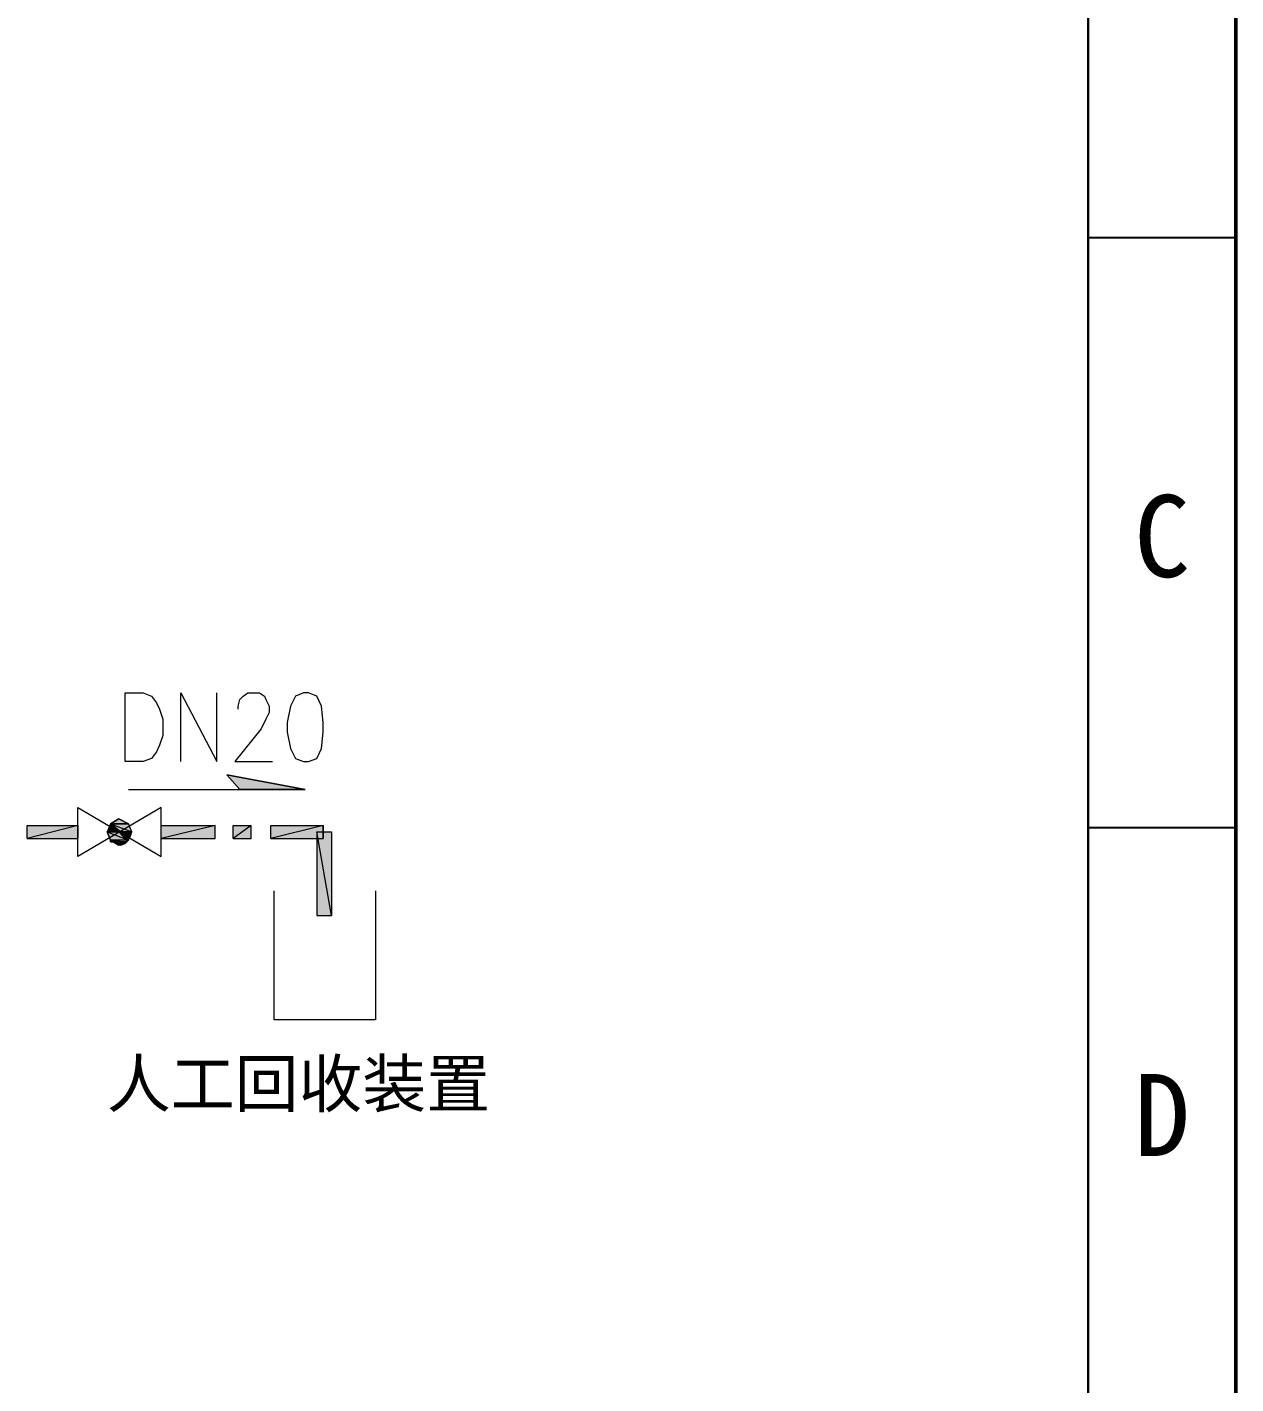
# Model space of a CAD drawing. Extents: x 2439 to 2860, y 496 to 788.
# Drawn here: x 2808.7 to 2860.3, y 682.4 to 740.4 of the extents above; entities that cross this region are included whole.
import ezdxf

# ---------------------------------------------------------------- set-up
doc = ezdxf.new("R2010")
doc.units = 0
doc.header["$LTSCALE"] = 15
doc.header["$MEASUREMENT"] = 0
doc.layers.get('0').update_dxf_attribs({"linetype": 'CONTINUOUS'})
doc.layers.add('TK3', color=7, linetype='CONTINUOUS')
doc.styles.add('HZ2', font='txt.shx', dxfattribs={"height": 2})
doc.styles.add('样式 3 3.5', font='', dxfattribs={"height": 3.5})
doc.styles.get('样式 3 3.5').set_extended_font_data('FangSong_GB2312')

msp = doc.modelspace()

# ---------------------------------------------------------------- hatches: boundary and pattern name
h = msp.add_hatch(color=0)
edge = h.paths.add_edge_path(flags=0)
edge.add_spline(control_points=[(2817.245, 708.456), (2817.245, 708.456), (2817.803, 707.827), (2817.803, 707.827), (2817.803, 707.827), (2820.597, 707.827), (2820.597, 707.827), (2820.597, 707.827), (2817.245, 708.456), (2817.245, 708.456)], knot_values=[0, 0, 0, 0, 1, 1, 1, 2, 2, 2, 3, 3, 3, 3], degree=3, periodic=0)
edge = h.paths.add_edge_path(flags=0)
edge.add_spline(control_points=[(2817.803, 707.827), (2817.803, 707.827), (2820.597, 707.827), (2820.597, 707.827), (2820.597, 707.827), (2820.597, 707.827), (2820.597, 707.827), (2820.597, 707.827), (2817.803, 707.827), (2817.803, 707.827)], knot_values=[0, 0, 0, 0, 1, 1, 1, 2, 2, 2, 3, 3, 3, 3], degree=3, periodic=0)
h = msp.add_hatch(color=0)
edge = h.paths.add_edge_path(flags=0)
edge.add_spline(control_points=[(2812.634, 706.57), (2812.634, 706.57), (2812.285, 706.361), (2812.285, 706.361), (2812.285, 706.361), (2813.054, 706.361), (2813.054, 706.361), (2813.054, 706.361), (2812.634, 706.57), (2812.634, 706.57)], knot_values=[0, 0, 0, 0, 1, 1, 1, 2, 2, 2, 3, 3, 3, 3], degree=3, periodic=0)
edge = h.paths.add_edge_path(flags=0)
edge.add_spline(control_points=[(2812.285, 706.361), (2812.285, 706.361), (2813.054, 706.361), (2813.054, 706.361), (2813.054, 706.361), (2813.054, 706.361), (2813.054, 706.361), (2813.054, 706.361), (2812.285, 706.361), (2812.285, 706.361)], knot_values=[0, 0, 0, 0, 1, 1, 1, 2, 2, 2, 3, 3, 3, 3], degree=3, periodic=0)
edge = h.paths.add_edge_path(flags=0)
edge.add_spline(control_points=[(2813.054, 706.361), (2813.054, 706.361), (2813.054, 706.361), (2813.054, 706.361), (2813.054, 706.361), (2812.285, 706.361), (2812.285, 706.361), (2812.285, 706.361), (2813.054, 706.361), (2813.054, 706.361)], knot_values=[0, 0, 0, 0, 1, 1, 1, 2, 2, 2, 3, 3, 3, 3], degree=3, periodic=0)
h = msp.add_hatch(color=0)
edge = h.paths.add_edge_path(flags=0)
edge.add_spline(control_points=[(2808.723, 706.291), (2808.723, 706.291), (2808.723, 705.732), (2808.723, 705.732), (2808.723, 705.732), (2810.888, 706.291), (2810.888, 706.291), (2810.888, 706.291), (2808.723, 706.291), (2808.723, 706.291)], knot_values=[0, 0, 0, 0, 1, 1, 1, 2, 2, 2, 3, 3, 3, 3], degree=3, periodic=0)
edge = h.paths.add_edge_path(flags=0)
edge.add_spline(control_points=[(2808.723, 705.732), (2808.723, 705.732), (2810.888, 706.291), (2810.888, 706.291), (2810.888, 706.291), (2810.888, 705.732), (2810.888, 705.732), (2810.888, 705.732), (2808.723, 705.732), (2808.723, 705.732)], knot_values=[0, 0, 0, 0, 1, 1, 1, 2, 2, 2, 3, 3, 3, 3], degree=3, periodic=0)
h = msp.add_hatch(color=0)
h.dxf.hatch_style = 2
h.paths.add_polyline_path([(2812.285, 706.361), (2812.145, 706.011), (2812.704, 706.011)])
h = msp.add_hatch(color=0)
edge = h.paths.add_edge_path(flags=0)
edge.add_spline(control_points=[(2812.285, 705.662), (2812.285, 705.662), (2813.054, 705.662), (2813.054, 705.662), (2813.054, 705.662), (2812.145, 706.011), (2812.145, 706.011), (2812.145, 706.011), (2812.285, 705.662), (2812.285, 705.662)], knot_values=[0, 0, 0, 0, 1, 1, 1, 2, 2, 2, 3, 3, 3, 3], degree=3, periodic=0)
edge = h.paths.add_edge_path(flags=0)
edge.add_spline(control_points=[(2813.054, 705.662), (2813.054, 705.662), (2812.145, 706.011), (2812.145, 706.011), (2812.145, 706.011), (2812.704, 706.011), (2812.704, 706.011), (2812.704, 706.011), (2813.054, 705.662), (2813.054, 705.662)], knot_values=[0, 0, 0, 0, 1, 1, 1, 2, 2, 2, 3, 3, 3, 3], degree=3, periodic=0)
h = msp.add_hatch(color=0)
edge = h.paths.add_edge_path(flags=0)
edge.add_spline(control_points=[(2812.634, 706.011), (2812.634, 706.011), (2813.193, 706.011), (2813.193, 706.011), (2813.193, 706.011), (2812.285, 706.361), (2812.285, 706.361), (2812.285, 706.361), (2812.634, 706.011), (2812.634, 706.011)], knot_values=[0, 0, 0, 0, 1, 1, 1, 2, 2, 2, 3, 3, 3, 3], degree=3, periodic=0)
edge = h.paths.add_edge_path(flags=0)
edge.add_spline(control_points=[(2813.193, 706.011), (2813.193, 706.011), (2812.285, 706.361), (2812.285, 706.361), (2812.285, 706.361), (2813.054, 706.361), (2813.054, 706.361), (2813.054, 706.361), (2813.193, 706.011), (2813.193, 706.011)], knot_values=[0, 0, 0, 0, 1, 1, 1, 2, 2, 2, 3, 3, 3, 3], degree=3, periodic=0)
h = msp.add_hatch(color=0)
edge = h.paths.add_edge_path(flags=0)
edge.add_spline(control_points=[(2813.054, 705.662), (2813.054, 705.662), (2812.844, 705.802), (2812.844, 705.802), (2812.844, 705.802), (2813.123, 705.802), (2813.123, 705.802), (2813.123, 705.802), (2813.054, 705.662), (2813.054, 705.662)], knot_values=[0, 0, 0, 0, 1, 1, 1, 2, 2, 2, 3, 3, 3, 3], degree=3, periodic=0)
edge = h.paths.add_edge_path(flags=0)
edge.add_spline(control_points=[(2812.844, 705.802), (2812.844, 705.802), (2813.123, 705.802), (2813.123, 705.802), (2813.123, 705.802), (2812.634, 706.011), (2812.634, 706.011), (2812.634, 706.011), (2812.844, 705.802), (2812.844, 705.802)], knot_values=[0, 0, 0, 0, 1, 1, 1, 2, 2, 2, 3, 3, 3, 3], degree=3, periodic=0)
edge = h.paths.add_edge_path(flags=0)
edge.add_spline(control_points=[(2813.123, 705.802), (2813.123, 705.802), (2812.634, 706.011), (2812.634, 706.011), (2812.634, 706.011), (2813.193, 706.011), (2813.193, 706.011), (2813.193, 706.011), (2813.123, 705.802), (2813.123, 705.802)], knot_values=[0, 0, 0, 0, 1, 1, 1, 2, 2, 2, 3, 3, 3, 3], degree=3, periodic=0)
h = msp.add_hatch(color=0)
edge = h.paths.add_edge_path(flags=0)
edge.add_spline(control_points=[(2814.451, 706.291), (2814.451, 706.291), (2814.451, 705.732), (2814.451, 705.732), (2814.451, 705.732), (2816.756, 706.291), (2816.756, 706.291), (2816.756, 706.291), (2814.451, 706.291), (2814.451, 706.291)], knot_values=[0, 0, 0, 0, 1, 1, 1, 2, 2, 2, 3, 3, 3, 3], degree=3, periodic=0)
edge = h.paths.add_edge_path(flags=0)
edge.add_spline(control_points=[(2814.451, 705.732), (2814.451, 705.732), (2816.756, 706.291), (2816.756, 706.291), (2816.756, 706.291), (2816.756, 705.732), (2816.756, 705.732), (2816.756, 705.732), (2814.451, 705.732), (2814.451, 705.732)], knot_values=[0, 0, 0, 0, 1, 1, 1, 2, 2, 2, 3, 3, 3, 3], degree=3, periodic=0)
h = msp.add_hatch(color=0)
edge = h.paths.add_edge_path(flags=0)
edge.add_spline(control_points=[(2817.524, 706.291), (2817.524, 706.291), (2817.524, 705.732), (2817.524, 705.732), (2817.524, 705.732), (2818.292, 706.291), (2818.292, 706.291), (2818.292, 706.291), (2817.524, 706.291), (2817.524, 706.291)], knot_values=[0, 0, 0, 0, 1, 1, 1, 2, 2, 2, 3, 3, 3, 3], degree=3, periodic=0)
edge = h.paths.add_edge_path(flags=0)
edge.add_spline(control_points=[(2817.524, 705.732), (2817.524, 705.732), (2818.292, 706.291), (2818.292, 706.291), (2818.292, 706.291), (2818.292, 705.732), (2818.292, 705.732), (2818.292, 705.732), (2817.524, 705.732), (2817.524, 705.732)], knot_values=[0, 0, 0, 0, 1, 1, 1, 2, 2, 2, 3, 3, 3, 3], degree=3, periodic=0)
h = msp.add_hatch(color=0)
edge = h.paths.add_edge_path(flags=0)
edge.add_spline(control_points=[(2819.13, 706.291), (2819.13, 706.291), (2819.13, 705.732), (2819.13, 705.732), (2819.13, 705.732), (2821.366, 706.291), (2821.366, 706.291), (2821.366, 706.291), (2819.13, 706.291), (2819.13, 706.291)], knot_values=[0, 0, 0, 0, 1, 1, 1, 2, 2, 2, 3, 3, 3, 3], degree=3, periodic=0)
edge = h.paths.add_edge_path(flags=0)
edge.add_spline(control_points=[(2819.13, 705.732), (2819.13, 705.732), (2821.366, 706.291), (2821.366, 706.291), (2821.366, 706.291), (2821.366, 705.732), (2821.366, 705.732), (2821.366, 705.732), (2819.13, 705.732), (2819.13, 705.732)], knot_values=[0, 0, 0, 0, 1, 1, 1, 2, 2, 2, 3, 3, 3, 3], degree=3, periodic=0)
h = msp.add_hatch(color=0)
edge = h.paths.add_edge_path(flags=0)
edge.add_spline(control_points=[(2821.715, 706.011), (2821.715, 706.011), (2821.086, 706.011), (2821.086, 706.011), (2821.086, 706.011), (2821.715, 702.449), (2821.715, 702.449), (2821.715, 702.449), (2821.715, 706.011), (2821.715, 706.011)], knot_values=[0, 0, 0, 0, 1, 1, 1, 2, 2, 2, 3, 3, 3, 3], degree=3, periodic=0)
edge = h.paths.add_edge_path(flags=0)
edge.add_spline(control_points=[(2821.086, 706.011), (2821.086, 706.011), (2821.715, 702.449), (2821.715, 702.449), (2821.715, 702.449), (2821.086, 702.449), (2821.086, 702.449), (2821.086, 702.449), (2821.086, 706.011), (2821.086, 706.011)], knot_values=[0, 0, 0, 0, 1, 1, 1, 2, 2, 2, 3, 3, 3, 3], degree=3, periodic=0)
h = msp.add_hatch(color=0)
edge = h.paths.add_edge_path(flags=0)
edge.add_spline(control_points=[(2812.285, 705.592), (2812.285, 705.592), (2812.984, 705.592), (2812.984, 705.592), (2812.984, 705.592), (2812.285, 705.662), (2812.285, 705.662), (2812.285, 705.662), (2812.285, 705.592), (2812.285, 705.592)], knot_values=[0, 0, 0, 0, 1, 1, 1, 2, 2, 2, 3, 3, 3, 3], degree=3, periodic=0)
edge = h.paths.add_edge_path(flags=0)
edge.add_spline(control_points=[(2812.984, 705.592), (2812.984, 705.592), (2812.285, 705.662), (2812.285, 705.662), (2812.285, 705.662), (2813.054, 705.662), (2813.054, 705.662), (2813.054, 705.662), (2812.984, 705.592), (2812.984, 705.592)], knot_values=[0, 0, 0, 0, 1, 1, 1, 2, 2, 2, 3, 3, 3, 3], degree=3, periodic=0)
h = msp.add_hatch(color=0)
edge = h.paths.add_edge_path(flags=0)
edge.add_spline(control_points=[(2812.704, 705.453), (2812.704, 705.453), (2812.565, 705.522), (2812.565, 705.522), (2812.565, 705.522), (2812.914, 705.522), (2812.914, 705.522), (2812.914, 705.522), (2812.704, 705.453), (2812.704, 705.453)], knot_values=[0, 0, 0, 0, 1, 1, 1, 2, 2, 2, 3, 3, 3, 3], degree=3, periodic=0)
edge = h.paths.add_edge_path(flags=0)
edge.add_spline(control_points=[(2812.565, 705.522), (2812.565, 705.522), (2812.914, 705.522), (2812.914, 705.522), (2812.914, 705.522), (2812.285, 705.592), (2812.285, 705.592), (2812.285, 705.592), (2812.565, 705.522), (2812.565, 705.522)], knot_values=[0, 0, 0, 0, 1, 1, 1, 2, 2, 2, 3, 3, 3, 3], degree=3, periodic=0)
edge = h.paths.add_edge_path(flags=0)
edge.add_spline(control_points=[(2812.914, 705.522), (2812.914, 705.522), (2812.285, 705.592), (2812.285, 705.592), (2812.285, 705.592), (2812.984, 705.592), (2812.984, 705.592), (2812.984, 705.592), (2812.914, 705.522), (2812.914, 705.522)], knot_values=[0, 0, 0, 0, 1, 1, 1, 2, 2, 2, 3, 3, 3, 3], degree=3, periodic=0)

# ---------------------------------------------------------------- linework, layer by layer
at = {"color": 0, "lineweight": 50}
msp.add_line((2860.335, 788.235), (2860.335, 495.915), dxfattribs=at)
at = {"color": 0, "lineweight": 30}
msp.add_line((2854.035, 781.935), (2854.035, 502.215), dxfattribs=at)
at = {"color": 0}
for p, q in [((2860.335, 731.394), (2854.035, 731.394)), ((2860.335, 706.194), (2854.035, 706.194))]:
    msp.add_line(p, q, dxfattribs=at)
at = {"color": 0, "lineweight": 5}
for points in [[(2812.914, 709.015), (2812.914, 711.949), (2813.682, 711.949), (2814.031, 711.809), (2814.241, 711.529), (2814.381, 711.25), (2814.52, 710.831), (2814.52, 710.132), (2814.381, 709.713), (2814.241, 709.434), (2814.031, 709.155), (2813.682, 709.015), (2812.914, 709.015)], [(2815.289, 709.015), (2815.289, 711.949), (2816.825, 709.015), (2816.825, 711.949)], [(2817.733, 711.25), (2817.733, 711.39), (2817.803, 711.669), (2817.943, 711.809), (2818.153, 711.949), (2818.642, 711.949), (2818.851, 711.809), (2818.921, 711.669), (2819.061, 711.39), (2819.061, 711.11), (2818.921, 710.831), (2818.711, 710.412), (2817.594, 709.015), (2819.2, 709.015)], [(2820.527, 711.949), (2820.178, 711.809), (2819.969, 711.39), (2819.829, 710.691), (2819.829, 710.272), (2819.969, 709.574), (2820.178, 709.155), (2820.527, 709.015), (2820.737, 709.015), (2821.086, 709.155), (2821.296, 709.574), (2821.366, 710.272), (2821.366, 710.691), (2821.296, 711.39), (2821.086, 711.809), (2820.737, 711.949), (2820.527, 711.949)], [(2820.597, 707.827), (2817.245, 708.456)], [(2813.054, 707.827), (2820.597, 707.827)], [(2814.451, 707.059), (2810.888, 704.964), (2810.888, 707.059), (2814.451, 704.964), (2814.451, 707.059)], [(2813.193, 706.011), (2813.054, 706.361), (2812.634, 706.57), (2812.285, 706.361), (2812.145, 706.011), (2812.285, 705.662), (2812.634, 705.453), (2813.054, 705.662), (2813.193, 706.011)], [(2810.888, 706.291), (2810.888, 705.732)], [(2812.285, 706.361), (2812.145, 706.011), (2812.704, 706.011), (2812.285, 706.361)], [(2821.366, 706.291), (2821.366, 705.732)], [(2823.601, 703.497), (2823.601, 697.979), (2819.27, 697.979), (2819.27, 703.497)]]:
    msp.add_lwpolyline(points, dxfattribs=at)
for points in [[(2817.245, 708.456), (2817.245, 708.456), (2817.803, 707.827), (2817.803, 707.827), (2817.803, 707.827), (2820.597, 707.827), (2820.597, 707.827), (2820.597, 707.827), (2817.245, 708.456), (2817.245, 708.456)], [(2817.803, 707.827), (2817.803, 707.827), (2820.597, 707.827), (2820.597, 707.827), (2820.597, 707.827), (2820.597, 707.827), (2820.597, 707.827), (2820.597, 707.827), (2817.803, 707.827), (2817.803, 707.827)], [(2812.634, 706.57), (2812.634, 706.57), (2812.285, 706.361), (2812.285, 706.361), (2812.285, 706.361), (2813.054, 706.361), (2813.054, 706.361), (2813.054, 706.361), (2812.634, 706.57), (2812.634, 706.57)], [(2808.723, 706.291), (2808.723, 706.291), (2808.723, 705.732), (2808.723, 705.732), (2808.723, 705.732), (2810.888, 706.291), (2810.888, 706.291), (2810.888, 706.291), (2808.723, 706.291), (2808.723, 706.291)], [(2808.723, 705.732), (2808.723, 705.732), (2810.888, 706.291), (2810.888, 706.291), (2810.888, 706.291), (2810.888, 705.732), (2810.888, 705.732), (2810.888, 705.732), (2808.723, 705.732), (2808.723, 705.732)], [(2812.285, 705.662), (2812.285, 705.662), (2813.054, 705.662), (2813.054, 705.662), (2813.054, 705.662), (2812.145, 706.011), (2812.145, 706.011), (2812.145, 706.011), (2812.285, 705.662), (2812.285, 705.662)], [(2813.054, 705.662), (2813.054, 705.662), (2812.145, 706.011), (2812.145, 706.011), (2812.145, 706.011), (2812.704, 706.011), (2812.704, 706.011), (2812.704, 706.011), (2813.054, 705.662), (2813.054, 705.662)], [(2812.285, 706.361), (2812.285, 706.361), (2813.054, 706.361), (2813.054, 706.361), (2813.054, 706.361), (2813.054, 706.361), (2813.054, 706.361), (2813.054, 706.361), (2812.285, 706.361), (2812.285, 706.361)], [(2813.054, 706.361), (2813.054, 706.361), (2813.054, 706.361), (2813.054, 706.361), (2813.054, 706.361), (2812.285, 706.361), (2812.285, 706.361), (2812.285, 706.361), (2813.054, 706.361), (2813.054, 706.361)], [(2812.634, 706.011), (2812.634, 706.011), (2813.193, 706.011), (2813.193, 706.011), (2813.193, 706.011), (2812.285, 706.361), (2812.285, 706.361), (2812.285, 706.361), (2812.634, 706.011), (2812.634, 706.011)], [(2813.193, 706.011), (2813.193, 706.011), (2812.285, 706.361), (2812.285, 706.361), (2812.285, 706.361), (2813.054, 706.361), (2813.054, 706.361), (2813.054, 706.361), (2813.193, 706.011), (2813.193, 706.011)], [(2812.844, 705.802), (2812.844, 705.802), (2813.123, 705.802), (2813.123, 705.802), (2813.123, 705.802), (2812.634, 706.011), (2812.634, 706.011), (2812.634, 706.011), (2812.844, 705.802), (2812.844, 705.802)], [(2813.123, 705.802), (2813.123, 705.802), (2812.634, 706.011), (2812.634, 706.011), (2812.634, 706.011), (2813.193, 706.011), (2813.193, 706.011), (2813.193, 706.011), (2813.123, 705.802), (2813.123, 705.802)], [(2814.451, 706.291), (2814.451, 706.291), (2814.451, 705.732), (2814.451, 705.732), (2814.451, 705.732), (2816.756, 706.291), (2816.756, 706.291), (2816.756, 706.291), (2814.451, 706.291), (2814.451, 706.291)], [(2814.451, 705.732), (2814.451, 705.732), (2816.756, 706.291), (2816.756, 706.291), (2816.756, 706.291), (2816.756, 705.732), (2816.756, 705.732), (2816.756, 705.732), (2814.451, 705.732), (2814.451, 705.732)], [(2817.524, 706.291), (2817.524, 706.291), (2817.524, 705.732), (2817.524, 705.732), (2817.524, 705.732), (2818.292, 706.291), (2818.292, 706.291), (2818.292, 706.291), (2817.524, 706.291), (2817.524, 706.291)], [(2817.524, 705.732), (2817.524, 705.732), (2818.292, 706.291), (2818.292, 706.291), (2818.292, 706.291), (2818.292, 705.732), (2818.292, 705.732), (2818.292, 705.732), (2817.524, 705.732), (2817.524, 705.732)], [(2819.13, 706.291), (2819.13, 706.291), (2819.13, 705.732), (2819.13, 705.732), (2819.13, 705.732), (2821.366, 706.291), (2821.366, 706.291), (2821.366, 706.291), (2819.13, 706.291), (2819.13, 706.291)], [(2819.13, 705.732), (2819.13, 705.732), (2821.366, 706.291), (2821.366, 706.291), (2821.366, 706.291), (2821.366, 705.732), (2821.366, 705.732), (2821.366, 705.732), (2819.13, 705.732), (2819.13, 705.732)], [(2821.715, 706.011), (2821.715, 706.011), (2821.086, 706.011), (2821.086, 706.011), (2821.086, 706.011), (2821.715, 702.449), (2821.715, 702.449), (2821.715, 702.449), (2821.715, 706.011), (2821.715, 706.011)], [(2821.086, 706.011), (2821.086, 706.011), (2821.715, 702.449), (2821.715, 702.449), (2821.715, 702.449), (2821.086, 702.449), (2821.086, 702.449), (2821.086, 702.449), (2821.086, 706.011), (2821.086, 706.011)], [(2812.285, 705.592), (2812.285, 705.592), (2812.984, 705.592), (2812.984, 705.592), (2812.984, 705.592), (2812.285, 705.662), (2812.285, 705.662), (2812.285, 705.662), (2812.285, 705.592), (2812.285, 705.592)], [(2812.984, 705.592), (2812.984, 705.592), (2812.285, 705.662), (2812.285, 705.662), (2812.285, 705.662), (2813.054, 705.662), (2813.054, 705.662), (2813.054, 705.662), (2812.984, 705.592), (2812.984, 705.592)], [(2812.565, 705.522), (2812.565, 705.522), (2812.914, 705.522), (2812.914, 705.522), (2812.914, 705.522), (2812.285, 705.592), (2812.285, 705.592), (2812.285, 705.592), (2812.565, 705.522), (2812.565, 705.522)], [(2812.914, 705.522), (2812.914, 705.522), (2812.285, 705.592), (2812.285, 705.592), (2812.285, 705.592), (2812.984, 705.592), (2812.984, 705.592), (2812.984, 705.592), (2812.914, 705.522), (2812.914, 705.522)], [(2812.704, 705.453), (2812.704, 705.453), (2812.565, 705.522), (2812.565, 705.522), (2812.565, 705.522), (2812.914, 705.522), (2812.914, 705.522), (2812.914, 705.522), (2812.704, 705.453), (2812.704, 705.453)], [(2813.054, 705.662), (2813.054, 705.662), (2812.844, 705.802), (2812.844, 705.802), (2812.844, 705.802), (2813.123, 705.802), (2813.123, 705.802), (2813.123, 705.802), (2813.054, 705.662), (2813.054, 705.662)]]:
    msp.add_open_spline(points, degree=3, knots=[0, 0, 0, 0, 1, 1, 1, 2, 2, 2, 3, 3, 3, 3], dxfattribs=at)

# ---------------------------------------------------------------- texts
at = {"color": 0, "style": '样式 3 3.5'}
for s, p in [('C', (2855.993, 716.902)), ('D', (2855.993, 692.171))]:
    msp.add_text(s, height=3.5, dxfattribs=at).set_placement(p)
at = {"layer": 'TK3', "color": 1, "lineweight": 30, "insert": (2812.127, 696.259), "char_height": 2, "attachment_point": 1, "style": 'HZ2'}
msp.add_mtext_dynamic_manual_height_columns('{\\fSimSun|b0|i0|c134|p2;\\C256;人工回收装置}', width=22.57525, gutter_width=10, heights=[0], dxfattribs=at)

doc.saveas('drawing.dxf')
